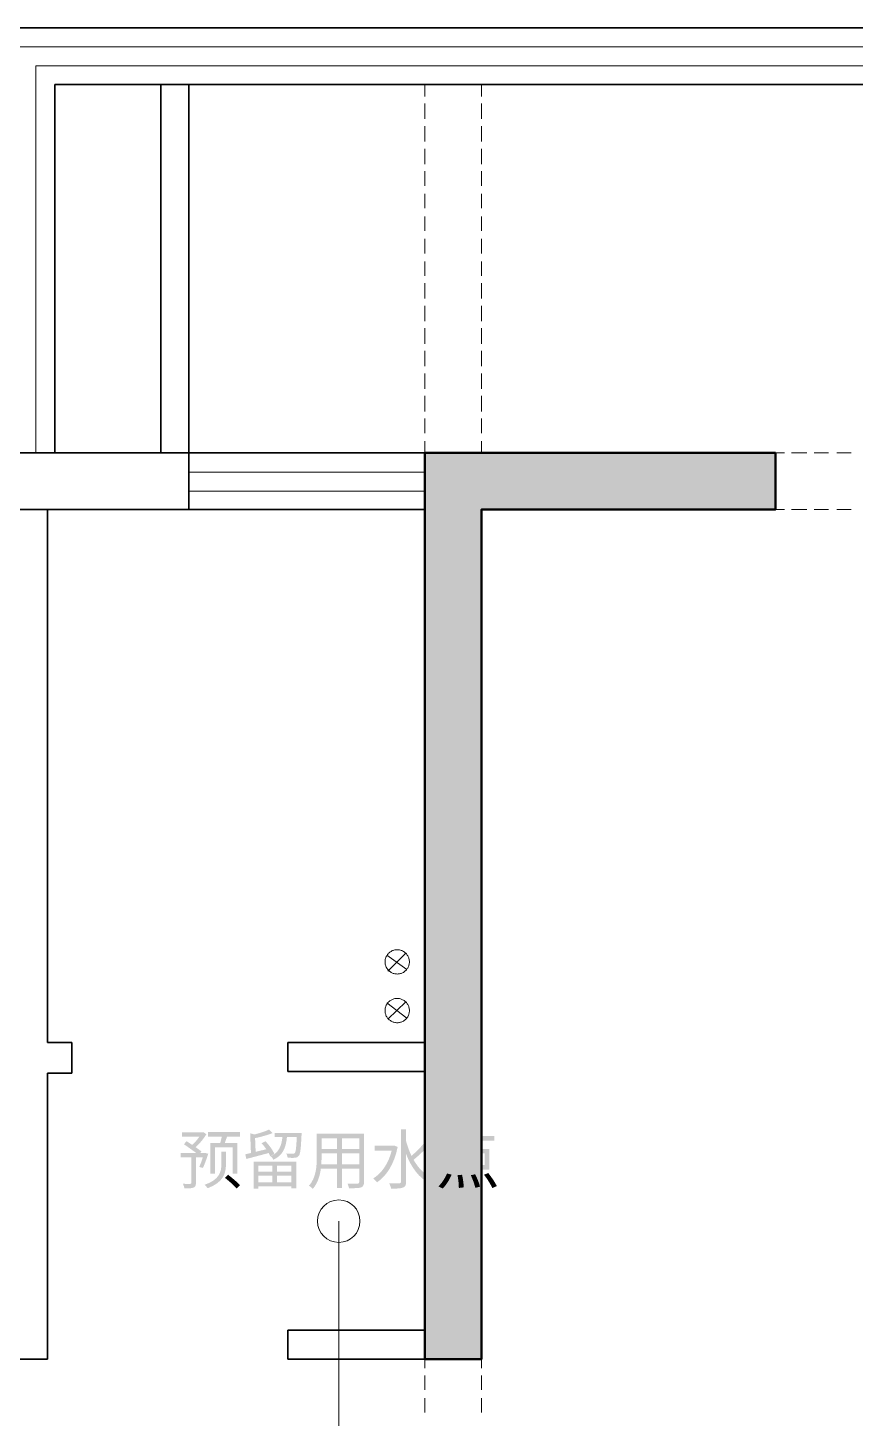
# Model space of a CAD drawing. Header units: millimetres. Extents: x -4600 to 229000, y -4300 to 19460.
# Drawn here: x 207248 to 210757, y 7580 to 13471 of the extents above; entities that cross this region are included whole.
import ezdxf

# ---------------------------------------------------------------- set-up
doc = ezdxf.new("R2010")
doc.units = ezdxf.units.MM
doc.header["$LTSCALE"] = 100
for name, color, linetype, lineweight in [('A-EX-BEAM', 8, 'Continuous', 13), ('A-EX-SERVICE', 6, 'Continuous', 13), ('A-EX-STRUCT', 7, 'Continuous', 50), ('A-EX-WALL', 7, 'Continuous', 35), ('A-EX-WINDOW', 4, 'Continuous', 18), ('A-TEXT', 7, 'Continuous', 18), ('R2-COLD', 5, 'Continuous', 18)]:
    doc.layers.add(name, color=color, linetype=linetype, lineweight=lineweight)

# ---------------------------------------------------------------- blocks, each defined once
blk = doc.blocks.new('SOURCE_PROPOSED')
at = {"layer": 'A-EX-STRUCT'}
blk.add_hatch(color=256, dxfattribs=at).paths.add_polyline_path([(8931.4, 9870), (10418.5, 9870), (10418.5, 9630), (9172.2, 9630), (9172.2, 6030), (8931.4, 6030)])
at = {"layer": 'A-EX-BEAM'}
for p, q in [((8931.4, 11380.3), (8931.4, 11430)), ((9172.2, 11380.3), (9172.2, 11430)), ((8931.4, 11284.7), (8931.4, 11349.7)), ((9172.2, 11284.7), (9172.2, 11349.7)), ((8931.4, 11189.1), (8931.4, 11254.1)), ((9172.2, 11189.1), (9172.2, 11254.1)), ((8931.4, 11093.5), (8931.4, 11158.5)), ((9172.2, 11093.5), (9172.2, 11158.5)), ((8931.4, 11001.8), (8931.4, 11062.9)), ((9172.2, 11001.8), (9172.2, 11062.9)), ((8931.4, 10906.2), (8931.4, 10967.4)), ((9172.2, 10906.2), (9172.2, 10967.4)), ((8931.4, 10810.6), (8931.4, 10871.8)), ((9172.2, 10810.6), (9172.2, 10871.8)), ((8931.4, 10715), (8931.4, 10776.2)), ((9172.2, 10715), (9172.2, 10776.2)), ((8931.4, 10619.4), (8931.4, 10680.6)), ((9172.2, 10619.4), (9172.2, 10680.6)), ((8931.4, 10523.8), (8931.4, 10588.8)), ((9172.2, 10523.8), (9172.2, 10588.8)), ((8931.4, 10428.2), (8931.4, 10493.2)), ((9172.2, 10428.2), (9172.2, 10493.2)), ((8931.4, 10332.6), (8931.4, 10397.6)), ((9172.2, 10332.6), (9172.2, 10397.6)), ((8931.4, 10237.1), (8931.4, 10302.1)), ((9172.2, 10237.1), (9172.2, 10302.1)), ((8931.4, 10141.5), (8931.4, 10206.5)), ((9172.2, 10141.5), (9172.2, 10206.5)), ((8931.4, 10045.9), (8931.4, 10110.9)), ((9172.2, 10045.9), (9172.2, 10110.9)), ((8931.4, 9954.1), (8931.4, 10015.3)), ((9172.2, 9954.1), (9172.2, 10015.3)), ((8931.4, 9870), (8931.4, 9919.7)), ((9172.2, 9870), (9172.2, 9919.7)), ((10418.5, 9870), (10456.8, 9870)), ((10487.3, 9870), (10552.3, 9870)), ((10582.9, 9870), (10644.1, 9870)), ((10678.5, 9870), (10739.7, 9870)), ((10418.5, 9630), (10456.8, 9630)), ((10487.3, 9630), (10552.3, 9630)), ((10582.9, 9630), (10644.1, 9630)), ((10678.5, 9630), (10739.7, 9630)), ((8931.4, 6030), (8931.4, 5991.7)), ((9172.2, 6030), (9172.2, 5991.7)), ((8931.4, 5961.1), (8931.4, 5899.9)), ((9172.2, 5961.1), (9172.2, 5899.9)), ((8931.4, 5865.5), (8931.4, 5804.2)), ((9172.2, 5865.5), (9172.2, 5804.2))]:
    blk.add_line(p, q, dxfattribs=at)
at = {"layer": 'A-EX-SERVICE'}
for p, q in [((8931.4, 11380.3), (8931.4, 11430)), ((9172.2, 11380.3), (9172.2, 11430)), ((8931.4, 11284.7), (8931.4, 11349.7)), ((9172.2, 11284.7), (9172.2, 11349.7)), ((8931.4, 11189.1), (8931.4, 11254.1)), ((9172.2, 11189.1), (9172.2, 11254.1)), ((8931.4, 11093.5), (8931.4, 11158.5)), ((9172.2, 11093.5), (9172.2, 11158.5)), ((8931.4, 11001.8), (8931.4, 11062.9)), ((9172.2, 11001.8), (9172.2, 11062.9)), ((8931.4, 10906.2), (8931.4, 10967.4)), ((9172.2, 10906.2), (9172.2, 10967.4)), ((8931.4, 10810.6), (8931.4, 10871.8)), ((9172.2, 10810.6), (9172.2, 10871.8)), ((8931.4, 10715), (8931.4, 10776.2)), ((9172.2, 10715), (9172.2, 10776.2)), ((8931.4, 10619.4), (8931.4, 10680.6)), ((9172.2, 10619.4), (9172.2, 10680.6)), ((8931.4, 10523.8), (8931.4, 10588.8)), ((9172.2, 10523.8), (9172.2, 10588.8)), ((8931.4, 10428.2), (8931.4, 10493.2)), ((9172.2, 10428.2), (9172.2, 10493.2)), ((8931.4, 10332.6), (8931.4, 10397.6)), ((9172.2, 10332.6), (9172.2, 10397.6)), ((8931.4, 10237.1), (8931.4, 10302.1)), ((9172.2, 10237.1), (9172.2, 10302.1)), ((8931.4, 10141.5), (8931.4, 10206.5)), ((9172.2, 10141.5), (9172.2, 10206.5)), ((8931.4, 10045.9), (8931.4, 10110.9)), ((9172.2, 10045.9), (9172.2, 10110.9)), ((8931.4, 9954.1), (8931.4, 10015.3)), ((9172.2, 9954.1), (9172.2, 10015.3)), ((8931.4, 9870), (8931.4, 9919.7)), ((9172.2, 9870), (9172.2, 9919.7)), ((10418.5, 9870), (10456.8, 9870)), ((10487.3, 9870), (10552.3, 9870)), ((10582.9, 9870), (10644.1, 9870)), ((10678.5, 9870), (10739.7, 9870)), ((10418.5, 9630), (10456.8, 9630)), ((10487.3, 9630), (10552.3, 9630)), ((10582.9, 9630), (10644.1, 9630)), ((10678.5, 9630), (10739.7, 9630)), ((8854.9, 7681), (8770.8, 7742.1)), ((8774.6, 7673.3), (8851.1, 7749.7)), ((8774.6, 7470.8), (8851.1, 7543.4)), ((8854.9, 7474.6), (8770.8, 7539.6)), ((8931.4, 6030), (8931.4, 5991.7)), ((9172.2, 6030), (9172.2, 5991.7)), ((8931.4, 5961.1), (8931.4, 5899.9)), ((9172.2, 5961.1), (9172.2, 5899.9)), ((8931.4, 5865.5), (8931.4, 5804.2)), ((9172.2, 5865.5), (9172.2, 5804.2))]:
    blk.add_line(p, q, dxfattribs=at)
for points in [[(8814.8, 7765), (8811.2, 7764.9), (8807.8, 7764.6), (8804.4, 7764), (8801.1, 7763.2), (8797.8, 7762.2), (8794.7, 7761), (8791.7, 7759.6), (8788.7, 7758), (8785.9, 7756.2), (8783.2, 7754.3), (8780.7, 7752.2), (8778.3, 7749.9), (8776, 7747.5), (8773.9, 7745), (8772, 7742.3), (8770.2, 7739.5), (8768.6, 7736.6), (8767.2, 7733.5), (8766, 7730.4), (8765, 7727.2), (8764.2, 7723.8), (8763.6, 7720.4), (8763.3, 7717), (8763.2, 7713.4)], [(8866.4, 7713.4), (8866.3, 7717), (8865.9, 7720.4), (8865.3, 7723.8), (8864.5, 7727.2), (8863.5, 7730.4), (8862.3, 7733.5), (8860.9, 7736.6), (8859.3, 7739.5), (8857.6, 7742.3), (8855.6, 7745), (8853.5, 7747.5), (8851.3, 7749.9), (8848.9, 7752.2), (8846.3, 7754.3), (8843.6, 7756.2), (8840.8, 7758), (8837.9, 7759.6), (8834.9, 7761), (8831.7, 7762.2), (8828.5, 7763.2), (8825.2, 7764), (8821.8, 7764.6), (8818.3, 7764.9), (8814.8, 7765)], [(8763.2, 7713.4), (8763.3, 7709.9), (8763.6, 7706.4), (8764.2, 7703), (8765, 7699.7), (8766, 7696.5), (8767.2, 7693.4), (8768.6, 7690.3), (8770.2, 7687.4), (8772, 7684.6), (8773.9, 7681.9), (8776, 7679.4), (8778.3, 7677), (8780.7, 7674.7), (8783.2, 7672.6), (8785.9, 7670.7), (8788.7, 7668.9), (8791.7, 7667.3), (8794.7, 7665.9), (8797.8, 7664.7), (8801.1, 7663.7), (8804.4, 7662.9), (8807.8, 7662.3), (8811.2, 7662), (8814.8, 7661.8)], [(8814.8, 7661.8), (8818.3, 7662), (8821.8, 7662.3), (8825.2, 7662.9), (8828.5, 7663.7), (8831.7, 7664.7), (8834.9, 7665.9), (8837.9, 7667.3), (8840.8, 7668.9), (8843.6, 7670.7), (8846.3, 7672.6), (8848.9, 7674.7), (8851.3, 7677), (8853.5, 7679.4), (8855.6, 7681.9), (8857.6, 7684.6), (8859.3, 7687.4), (8860.9, 7690.3), (8862.3, 7693.4), (8863.5, 7696.5), (8864.5, 7699.7), (8865.3, 7703), (8865.9, 7706.4), (8866.3, 7709.9), (8866.4, 7713.4)], [(8814.8, 7558.7), (8811.2, 7558.5), (8807.8, 7558.2), (8804.4, 7557.6), (8801.1, 7556.8), (8797.8, 7555.8), (8794.7, 7554.6), (8791.7, 7553.2), (8788.7, 7551.6), (8785.9, 7549.9), (8783.2, 7547.9), (8780.7, 7545.8), (8778.3, 7543.6), (8776, 7541.1), (8773.9, 7538.6), (8772, 7535.9), (8770.2, 7533.1), (8768.6, 7530.2), (8767.2, 7527.2), (8766, 7524), (8765, 7520.8), (8764.2, 7517.5), (8763.6, 7514.1), (8763.3, 7510.6), (8763.2, 7507.1)], [(8866.4, 7507.1), (8866.3, 7510.6), (8865.9, 7514.1), (8865.3, 7517.5), (8864.5, 7520.8), (8863.5, 7524), (8862.3, 7527.2), (8860.9, 7530.2), (8859.3, 7533.1), (8857.6, 7535.9), (8855.6, 7538.6), (8853.5, 7541.1), (8851.3, 7543.6), (8848.9, 7545.8), (8846.3, 7547.9), (8843.6, 7549.9), (8840.8, 7551.6), (8837.9, 7553.2), (8834.9, 7554.6), (8831.7, 7555.8), (8828.5, 7556.8), (8825.2, 7557.6), (8821.8, 7558.2), (8818.3, 7558.5), (8814.8, 7558.7)], [(8763.2, 7507.1), (8763.3, 7503.5), (8763.6, 7500.1), (8764.2, 7496.7), (8765, 7493.4), (8766, 7490.1), (8767.2, 7487), (8768.6, 7484), (8770.2, 7481), (8772, 7478.2), (8773.9, 7475.5), (8776, 7473), (8778.3, 7470.6), (8780.7, 7468.3), (8783.2, 7466.2), (8785.9, 7464.3), (8788.7, 7462.5), (8791.7, 7460.9), (8794.7, 7459.5), (8797.8, 7458.3), (8801.1, 7457.3), (8804.4, 7456.5), (8807.8, 7455.9), (8811.2, 7455.6), (8814.8, 7455.5)], [(8814.8, 7455.5), (8818.3, 7455.6), (8821.8, 7455.9), (8825.2, 7456.5), (8828.5, 7457.3), (8831.7, 7458.3), (8834.9, 7459.5), (8837.9, 7460.9), (8840.8, 7462.5), (8843.6, 7464.3), (8846.3, 7466.2), (8848.9, 7468.3), (8851.3, 7470.6), (8853.5, 7473), (8855.6, 7475.5), (8857.6, 7478.2), (8859.3, 7481), (8860.9, 7484), (8862.3, 7487), (8863.5, 7490.1), (8864.5, 7493.4), (8865.3, 7496.7), (8865.9, 7500.1), (8866.3, 7503.5), (8866.4, 7507.1)]]:
    blk.add_lwpolyline(points, dxfattribs=at)
at = {"layer": 'A-EX-STRUCT'}
blk.add_lwpolyline([(8931.4, 9870), (10418.5, 9870), (10418.5, 9630), (9172.2, 9630), (9172.2, 6030), (8931.4, 6030)], close=True, dxfattribs=at)
at = {"layer": 'A-EX-WALL'}
for p, q in [((14257, 11670.9), (7125.7, 11670.9)), ((14020, 11430), (7362.7, 11430)), ((7362.7, 11430), (7362.7, 9870)), ((7812.5, 9870), (7812.5, 11430)), ((7930.7, 9870), (7930.7, 11430)), ((10418.5, 9870), (6327, 9870)), ((7930.7, 9630), (7930.7, 9870)), ((8931.4, 9630), (8931.4, 9870)), ((10418.5, 9630), (10418.5, 9870)), ((7214, 9630), (8931.4, 9630)), ((7332.2, 9630), (7332.2, 7371.4)), ((8931.4, 9630), (8931.4, 7371.4)), ((9172.2, 9630), (10418.5, 9630)), ((9172.2, 9630), (9172.2, 6030)), ((7435.1, 7371.4), (7332.2, 7371.4)), ((7435.1, 7241.5), (7435.1, 7371.4)), ((8350.3, 7249.1), (8350.3, 7371.4)), ((8350.3, 7371.4), (8931.4, 7371.4)), ((8931.4, 7371.4), (8931.4, 7130.6)), ((8350.3, 7249.1), (8931.4, 7249.1)), ((7332.2, 7241.5), (7332.2, 6030)), ((7332.2, 7241.5), (7435.1, 7241.5)), ((8931.4, 7130.6), (8931.4, 6152.3)), ((8350.3, 6030), (8350.3, 6152.3)), ((8350.3, 6152.3), (8931.4, 6152.3)), ((8931.4, 6152.3), (8931.4, 6030)), ((7332.2, 6030), (7118, 6030)), ((9172.2, 6030), (8350.3, 6030))]:
    blk.add_line(p, q, dxfattribs=at)
at = {"layer": 'A-EX-WINDOW'}
for p, q in [((14176.8, 11590.6), (7206.3, 11590.6)), ((14100.3, 11510.3), (7282.6, 11510.3)), ((7282.6, 11510.3), (7282.6, 9870)), ((7930.7, 9788.7), (8931.4, 9788.7)), ((7930.7, 9707.4), (8931.4, 9707.4))]:
    blk.add_line(p, q, dxfattribs=at)
blk = doc.blocks.new('R2_WATER')
at = {"layer": 'A-TEXT'}
h = blk.add_hatch(color=256, dxfattribs=at)
edge = h.paths.add_edge_path()
edge.add_spline(control_points=[(7910.3, 6940.6), (7926.9, 6929.4), (7948.2, 6914.4), (7963.2, 6903)], knot_values=[0, 0, 0, 0, 1, 1, 1, 1], degree=3, periodic=0)
edge.add_line((7963.2, 6903), (7896.7, 6903))
edge.add_line((7896.7, 6903), (7896.7, 6884.7))
edge.add_line((7896.7, 6884.7), (7941.7, 6884.7))
edge.add_line((7941.7, 6884.7), (7941.7, 6777.4))
edge.add_spline(control_points=[(7941.7, 6777.4), (7941.7, 6773.9), (7940.6, 6773.1), (7936.5, 6772.8)], knot_values=[0, 0, 0, 0, 1, 1, 1, 1], degree=3, periodic=0)
edge.add_spline(control_points=[(7936.5, 6772.8), (7932.7, 6772.8), (7920.1, 6772.8), (7905.9, 6773.1)], knot_values=[0, 0, 0, 0, 1, 1, 1, 1], degree=3, periodic=0)
edge.add_spline(control_points=[(7905.9, 6773.1), (7908.9, 6767.3), (7911.7, 6759.2), (7912.5, 6753.4)], knot_values=[0, 0, 0, 0, 1, 1, 1, 1], degree=3, periodic=0)
edge.add_spline(control_points=[(7912.5, 6753.4), (7931.3, 6753.4), (7943.6, 6753.7), (7951.2, 6757), (7959.1, 6760.3), (7961.3, 6766), (7961.3, 6776.9)], knot_values=[0, 0, 0, 0, 1, 1, 1, 2, 2, 2, 2], degree=3, periodic=0)
edge.add_line((7961.3, 6776.9), (7961.3, 6884.7))
edge.add_line((7961.3, 6884.7), (7990.5, 6884.7))
edge.add_spline(control_points=[(7990.5, 6884.7), (7985.6, 6869.9), (7980.2, 6854.9), (7975.2, 6844.6)], knot_values=[0, 0, 0, 0, 1, 1, 1, 1], degree=3, periodic=0)
edge.add_line((7975.2, 6844.6), (7990.8, 6840.5))
edge.add_spline(control_points=[(7990.8, 6840.5), (7998.2, 6855.2), (8006.6, 6879.2), (8013.7, 6900.2)], knot_values=[0, 0, 0, 0, 1, 1, 1, 1], degree=3, periodic=0)
edge.add_line((8013.7, 6900.2), (8000.9, 6903.8))
edge.add_line((8000.9, 6903.8), (7997.9, 6903))
edge.add_line((7997.9, 6903), (7979.3, 6903))
edge.add_line((7979.3, 6903), (7984.8, 6910))
edge.add_spline(control_points=[(7984.8, 6910), (7978.5, 6915), (7969.8, 6921.5), (7960, 6928.1)], knot_values=[0, 0, 0, 0, 1, 1, 1, 1], degree=3, periodic=0)
edge.add_spline(control_points=[(7960, 6928.1), (7976.1, 6942.5), (7993.8, 6963.5), (8005.5, 6983.2)], knot_values=[0, 0, 0, 0, 1, 1, 1, 1], degree=3, periodic=0)
edge.add_line((8005.5, 6983.2), (7993, 6991.9))
edge.add_line((7993, 6991.9), (7989.4, 6990.8))
edge.add_line((7989.4, 6990.8), (7902.4, 6990.8))
edge.add_line((7902.4, 6990.8), (7902.4, 6972.5))
edge.add_line((7902.4, 6972.5), (7975.8, 6972.5))
edge.add_spline(control_points=[(7975.8, 6972.5), (7967.3, 6960.3), (7956.1, 6946.9), (7945.8, 6937.9)], knot_values=[0, 0, 0, 0, 1, 1, 1, 1], degree=3, periodic=0)
edge.add_line((7945.8, 6937.9), (7921.5, 6953.7))
edge.add_line((7921.5, 6953.7), (7910.3, 6940.6))
h = blk.add_hatch(color=256, dxfattribs=at)
edge = h.paths.add_edge_path()
edge.add_line((8022.7, 6946.1), (8022.7, 6816.2))
edge.add_line((8022.7, 6816.2), (8041.8, 6816.2))
edge.add_line((8041.8, 6816.2), (8041.8, 6927.2))
edge.add_line((8041.8, 6927.2), (8117.1, 6927.2))
edge.add_line((8117.1, 6927.2), (8117.1, 6816.7))
edge.add_line((8117.1, 6816.7), (8137, 6816.7))
edge.add_line((8137, 6816.7), (8137, 6946.1))
edge.add_line((8137, 6946.1), (8083.8, 6946.1))
edge.add_line((8083.8, 6946.1), (8093.4, 6973.3))
edge.add_line((8093.4, 6973.3), (8148, 6973.3))
edge.add_line((8148, 6973.3), (8148, 6991.9))
edge.add_line((8148, 6991.9), (8012.9, 6991.9))
edge.add_line((8012.9, 6991.9), (8012.9, 6973.3))
edge.add_line((8012.9, 6973.3), (8071, 6973.3))
edge.add_spline(control_points=[(8071, 6973.3), (8069.1, 6964.3), (8066.6, 6954.5), (8064.2, 6946.1)], knot_values=[0, 0, 0, 0, 1, 1, 1, 1], degree=3, periodic=0)
edge.add_line((8064.2, 6946.1), (8022.7, 6946.1))
edge = h.paths.add_edge_path(flags=0)
edge.add_line((8069.1, 6909.8), (8069.1, 6855.2))
edge.add_spline(control_points=[(8069.1, 6855.2), (8069.1, 6827.1), (8062.8, 6790.3), (7998.2, 6769)], knot_values=[0, 0, 0, 0, 1, 1, 1, 1], degree=3, periodic=0)
edge.add_spline(control_points=[(7998.2, 6769), (8002.8, 6765.2), (8008.3, 6758.3), (8010.7, 6754.2)], knot_values=[0, 0, 0, 0, 1, 1, 1, 1], degree=3, periodic=0)
edge.add_spline(control_points=[(8010.7, 6754.2), (8080, 6779.6), (8088.5, 6820.6), (8088.5, 6854.9)], knot_values=[0, 0, 0, 0, 1, 1, 1, 1], degree=3, periodic=0)
edge.add_line((8088.5, 6854.9), (8088.5, 6909.8))
edge.add_line((8088.5, 6909.8), (8069.1, 6909.8))
h = blk.add_hatch(color=256, dxfattribs=at)
edge = h.paths.add_edge_path()
edge.add_spline(control_points=[(8239.6, 6944.7), (8246.7, 6937.3), (8253.6, 6928.6), (8259.8, 6919.6)], knot_values=[0, 0, 0, 0, 1, 1, 1, 1], degree=3, periodic=0)
edge.add_line((8259.8, 6919.6), (8214.5, 6908.4))
edge.add_line((8214.5, 6908.4), (8212.1, 6966.5))
edge.add_spline(control_points=[(8212.1, 6966.5), (8237.5, 6972), (8265.6, 6979.6), (8286.3, 6988.1)], knot_values=[0, 0, 0, 0, 1, 1, 1, 1], degree=3, periodic=0)
edge.add_line((8286.3, 6988.1), (8271.8, 7003.1))
edge.add_spline(control_points=[(8271.8, 7003.1), (8257.1, 6995.7), (8232.3, 6987.8), (8209.1, 6982.1)], knot_values=[0, 0, 0, 0, 1, 1, 1, 1], degree=3, periodic=0)
edge.add_line((8209.1, 6982.1), (8191.3, 6987.3))
edge.add_line((8191.3, 6987.3), (8194.6, 6903.5))
edge.add_line((8194.6, 6903.5), (8170.3, 6898))
edge.add_line((8170.3, 6898), (8175.5, 6878.4))
edge.add_line((8175.5, 6878.4), (8269.6, 6903.5))
edge.add_spline(control_points=[(8269.6, 6903.5), (8272.4, 6898.6), (8274.6, 6893.9), (8275.9, 6889.9)], knot_values=[0, 0, 0, 0, 1, 1, 1, 1], degree=3, periodic=0)
edge.add_line((8275.9, 6889.9), (8293.9, 6899.4))
edge.add_spline(control_points=[(8293.9, 6899.4), (8287.7, 6915.2), (8271.6, 6937.3), (8256.3, 6953.2)], knot_values=[0, 0, 0, 0, 1, 1, 1, 1], degree=3, periodic=0)
edge.add_line((8256.3, 6953.2), (8239.6, 6944.7))
h = blk.add_hatch(color=256, dxfattribs=at)
edge = h.paths.add_edge_path()
edge.add_line((8295.8, 6988.9), (8295.8, 6971.4))
edge.add_line((8295.8, 6971.4), (8328, 6971.4))
edge.add_spline(control_points=[(8328, 6971.4), (8324.2, 6934.3), (8314.1, 6905.7), (8277.8, 6889.9)], knot_values=[0, 0, 0, 0, 1, 1, 1, 1], degree=3, periodic=0)
edge.add_spline(control_points=[(8277.8, 6889.9), (8282.2, 6886.6), (8287.7, 6879.8), (8290.1, 6875.1)], knot_values=[0, 0, 0, 0, 1, 1, 1, 1], degree=3, periodic=0)
edge.add_spline(control_points=[(8290.1, 6875.1), (8331, 6894.2), (8342.8, 6927.5), (8347.4, 6971.4)], knot_values=[0, 0, 0, 0, 1, 1, 1, 1], degree=3, periodic=0)
edge.add_line((8347.4, 6971.4), (8388.9, 6971.4))
edge.add_spline(control_points=[(8388.9, 6971.4), (8387, 6925.3), (8384.5, 6907.9), (8380.2, 6903.2)], knot_values=[0, 0, 0, 0, 1, 1, 1, 1], degree=3, periodic=0)
edge.add_spline(control_points=[(8380.2, 6903.2), (8378.2, 6900.8), (8375.8, 6900.2), (8371.7, 6900.5)], knot_values=[0, 0, 0, 0, 1, 1, 1, 1], degree=3, periodic=0)
edge.add_spline(control_points=[(8371.7, 6900.5), (8367.3, 6900.5), (8356.4, 6900.5), (8344.4, 6901.6)], knot_values=[0, 0, 0, 0, 1, 1, 1, 1], degree=3, periodic=0)
edge.add_spline(control_points=[(8344.4, 6901.6), (8347.4, 6896.7), (8349.6, 6889.3), (8349.9, 6883.6)], knot_values=[0, 0, 0, 0, 1, 1, 1, 1], degree=3, periodic=0)
edge.add_spline(control_points=[(8349.9, 6883.6), (8362.1, 6883), (8374.2, 6882.8), (8380.7, 6883.3)], knot_values=[0, 0, 0, 0, 1, 1, 1, 1], degree=3, periodic=0)
edge.add_spline(control_points=[(8380.7, 6883.3), (8388.1, 6884.1), (8392.7, 6886), (8397.3, 6891.2)], knot_values=[0, 0, 0, 0, 1, 1, 1, 1], degree=3, periodic=0)
edge.add_spline(control_points=[(8397.3, 6891.2), (8403.9, 6898.9), (8406.3, 6920.7), (8409.1, 6980.2)], knot_values=[0, 0, 0, 0, 1, 1, 1, 1], degree=3, periodic=0)
edge.add_spline(control_points=[(8409.1, 6980.2), (8409.3, 6982.9), (8409.3, 6988.9), (8409.3, 6988.9)], knot_values=[0, 0, 0, 0, 1, 1, 1, 1], degree=3, periodic=0)
edge.add_line((8409.3, 6988.9), (8295.8, 6988.9))
h = blk.add_hatch(color=256, dxfattribs=at)
edge = h.paths.add_edge_path()
edge.add_line((8473.7, 6984.8), (8473.7, 6885.8))
edge.add_spline(control_points=[(8473.7, 6885.8), (8473.7, 6847.3), (8471, 6799), (8440.7, 6764.9)], knot_values=[0, 0, 0, 0, 1, 1, 1, 1], degree=3, periodic=0)
edge.add_spline(control_points=[(8440.7, 6764.9), (8445.4, 6762.4), (8453.6, 6755.6), (8456.6, 6751.5)], knot_values=[0, 0, 0, 0, 1, 1, 1, 1], degree=3, periodic=0)
edge.add_spline(control_points=[(8456.6, 6751.5), (8477.6, 6774.7), (8486.8, 6806.1), (8490.9, 6836.7)], knot_values=[0, 0, 0, 0, 1, 1, 1, 1], degree=3, periodic=0)
edge.add_line((8490.9, 6836.7), (8559.4, 6836.7))
edge.add_line((8559.4, 6836.7), (8559.4, 6755.3))
edge.add_line((8559.4, 6755.3), (8580.2, 6755.3))
edge.add_line((8580.2, 6755.3), (8580.2, 6836.7))
edge.add_line((8580.2, 6836.7), (8653.8, 6836.7))
edge.add_line((8653.8, 6836.7), (8653.8, 6780.7))
edge.add_spline(control_points=[(8653.8, 6780.7), (8653.8, 6775.8), (8651.9, 6774.2), (8646.5, 6773.9), (8641.3, 6773.6), (8622.7, 6773.3), (8603.6, 6774.2)], knot_values=[0, 0, 0, 0, 1, 1, 1, 2, 2, 2, 2], degree=3, periodic=0)
edge.add_spline(control_points=[(8603.6, 6774.2), (8606.3, 6768.7), (8609.6, 6759.7), (8610.7, 6754.5)], knot_values=[0, 0, 0, 0, 1, 1, 1, 1], degree=3, periodic=0)
edge.add_spline(control_points=[(8610.7, 6754.5), (8636.4, 6754.2), (8652.2, 6754.5), (8661.5, 6757.8), (8670.7, 6761.1), (8674, 6767.3), (8674, 6780.7)], knot_values=[0, 0, 0, 0, 1, 1, 1, 2, 2, 2, 2], degree=3, periodic=0)
edge.add_line((8674, 6780.7), (8674, 6984.8))
edge.add_line((8674, 6984.8), (8473.7, 6984.8))
h.paths.add_polyline_path([(8653.8, 6901.9), (8653.8, 6856), (8580.2, 6856), (8580.2, 6901.9), (8653.8, 6901.9)], flags=0)
h.paths.add_polyline_path([(8653.8, 6965.2), (8653.8, 6921.2), (8580.2, 6921.2), (8580.2, 6965.2), (8653.8, 6965.2)], flags=0)
edge = h.paths.add_edge_path(flags=0)
edge.add_line((8493.9, 6901.9), (8559.4, 6901.9))
edge.add_line((8559.4, 6901.9), (8559.4, 6856))
edge.add_line((8559.4, 6856), (8492.8, 6856))
edge.add_spline(control_points=[(8492.8, 6856), (8493.7, 6866.4), (8493.9, 6876.5), (8493.9, 6885.8)], knot_values=[0, 0, 0, 0, 1, 1, 1, 1], degree=3, periodic=0)
edge.add_line((8493.9, 6885.8), (8493.9, 6901.9))
h.paths.add_polyline_path([(8493.9, 6965.2), (8559.4, 6965.2), (8559.4, 6921.2), (8493.9, 6921.2), (8493.9, 6965.2)], flags=0)
h = blk.add_hatch(color=256, dxfattribs=at)
edge = h.paths.add_edge_path()
edge.add_spline(control_points=[(8940.3, 6959.7), (8924.2, 6937.9), (8897.8, 6910.6), (8875.4, 6891.5)], knot_values=[0, 0, 0, 0, 1, 1, 1, 1], degree=3, periodic=0)
edge.add_spline(control_points=[(8875.4, 6891.5), (8866.1, 6910.9), (8858.5, 6931.9), (8852.5, 6953.4)], knot_values=[0, 0, 0, 0, 1, 1, 1, 1], degree=3, periodic=0)
edge.add_line((8852.5, 6953.4), (8852.5, 7003.4))
edge.add_line((8852.5, 7003.4), (8830.9, 7003.4))
edge.add_line((8830.9, 7003.4), (8830.9, 6781.8))
edge.add_spline(control_points=[(8830.9, 6781.8), (8830.9, 6776.6), (8829, 6775), (8823.5, 6774.7), (8818.1, 6774.4), (8800.6, 6774.4), (8780.7, 6775)], knot_values=[0, 0, 0, 0, 1, 1, 1, 2, 2, 2, 2], degree=3, periodic=0)
edge.add_spline(control_points=[(8780.7, 6775), (8784, 6769), (8788.1, 6758.6), (8789.2, 6752.6)], knot_values=[0, 0, 0, 0, 1, 1, 1, 1], degree=3, periodic=0)
edge.add_spline(control_points=[(8789.2, 6752.6), (8814.5, 6752.6), (8830.1, 6753.4), (8839.4, 6757)], knot_values=[0, 0, 0, 0, 1, 1, 1, 1], degree=3, periodic=0)
edge.add_spline(control_points=[(8839.4, 6757), (8848.6, 6760.8), (8852.5, 6767.3), (8852.5, 6781.8)], knot_values=[0, 0, 0, 0, 1, 1, 1, 1], degree=3, periodic=0)
edge.add_line((8852.5, 6781.8), (8852.5, 6899.4))
edge.add_spline(control_points=[(8852.5, 6899.4), (8874.3, 6843.2), (8907, 6797.1), (8954.2, 6773.9)], knot_values=[0, 0, 0, 0, 1, 1, 1, 1], degree=3, periodic=0)
edge.add_spline(control_points=[(8954.2, 6773.9), (8958.1, 6779.9), (8964.9, 6788.4), (8970.1, 6792.4)], knot_values=[0, 0, 0, 0, 1, 1, 1, 1], degree=3, periodic=0)
edge.add_spline(control_points=[(8970.1, 6792.4), (8933.8, 6808.3), (8905.4, 6838), (8884.1, 6874.8)], knot_values=[0, 0, 0, 0, 1, 1, 1, 1], degree=3, periodic=0)
edge.add_spline(control_points=[(8884.1, 6874.8), (8907.8, 6893.7), (8937.3, 6922.3), (8959.1, 6946.3)], knot_values=[0, 0, 0, 0, 1, 1, 1, 1], degree=3, periodic=0)
edge.add_line((8959.1, 6946.3), (8940.3, 6959.7))
h = blk.add_hatch(color=256, dxfattribs=at)
h.paths.add_polyline_path([(9023, 6921), (9023, 6833.6), (9205.5, 6833.6), (9205.5, 6921), (9122.3, 6921), (9122.3, 6955.6), (9226, 6955.6), (9226, 6975), (9122.3, 6975), (9122.3, 7003.9), (9101.8, 7003.9), (9101.8, 6921), (9023, 6921)])
h.paths.add_polyline_path([(9042.4, 6901.6), (9185.1, 6901.6), (9185.1, 6852.7), (9042.4, 6852.7), (9042.4, 6901.6)], flags=0)
h = blk.add_hatch(color=256, dxfattribs=at)
edge = h.paths.add_edge_path()
edge.add_line((8719.9, 6934.1), (8719.9, 6913.3))
edge.add_line((8719.9, 6913.3), (8791.3, 6913.3))
edge.add_spline(control_points=[(8791.3, 6913.3), (8777.7, 6858.8), (8748.8, 6817.8), (8712.8, 6795.5)], knot_values=[0, 0, 0, 0, 1, 1, 1, 1], degree=3, periodic=0)
edge.add_spline(control_points=[(8712.8, 6795.5), (8717.9, 6792.4), (8725.9, 6784.3), (8729.4, 6779.4)], knot_values=[0, 0, 0, 0, 1, 1, 1, 1], degree=3, periodic=0)
edge.add_spline(control_points=[(8729.4, 6779.4), (8769.5, 6806.4), (8802.8, 6857.7), (8816.7, 6929.4)], knot_values=[0, 0, 0, 0, 1, 1, 1, 1], degree=3, periodic=0)
edge.add_line((8816.7, 6929.4), (8802.8, 6934.9))
edge.add_line((8802.8, 6934.9), (8799, 6934.1))
edge.add_line((8799, 6934.1), (8719.9, 6934.1))
h = blk.add_hatch(color=256, dxfattribs=at)
h.paths.add_polyline_path([(8206.3, 6867.5), (8206.3, 6752.9), (8226, 6752.9), (8226, 6763), (8366.5, 6763), (8366.5, 6754), (8387, 6754), (8387, 6867.5), (8206.3, 6867.5)])
h.paths.add_polyline_path([(8366.5, 6807.7), (8366.5, 6779.9), (8304.8, 6779.9), (8304.8, 6807.7), (8366.5, 6807.7)], flags=0)
h.paths.add_polyline_path([(8366.5, 6823.8), (8304.8, 6823.8), (8304.8, 6850.6), (8366.5, 6850.6), (8366.5, 6823.8)], flags=0)
h.paths.add_polyline_path([(8226, 6807.7), (8285.2, 6807.7), (8285.2, 6779.9), (8226, 6779.9), (8226, 6807.7)], flags=0)
h.paths.add_polyline_path([(8226, 6823.8), (8226, 6850.6), (8285.2, 6850.6), (8285.2, 6823.8), (8226, 6823.8)], flags=0)
h = blk.add_hatch(color=256, dxfattribs=at)
edge = h.paths.add_edge_path()
edge.add_spline(control_points=[(8084.1, 6798.7), (8101.3, 6785.1), (8123.4, 6765.4), (8134, 6753.2)], knot_values=[0, 0, 0, 0, 1, 1, 1, 1], degree=3, periodic=0)
edge.add_line((8134, 6753.2), (8148.2, 6767.6))
edge.add_spline(control_points=[(8148.2, 6767.6), (8137.3, 6779.4), (8114.7, 6798.2), (8097.8, 6811.3)], knot_values=[0, 0, 0, 0, 1, 1, 1, 1], degree=3, periodic=0)
edge.add_line((8097.8, 6811.3), (8084.1, 6798.7))
h = blk.add_hatch(color=256, dxfattribs=at)
edge = h.paths.add_edge_path()
edge.add_spline(control_points=[(9026, 6817), (9017.5, 6796.8), (9003.6, 6774.7), (8989.2, 6762.2)], knot_values=[0, 0, 0, 0, 1, 1, 1, 1], degree=3, periodic=0)
edge.add_line((8989.2, 6762.2), (9007.7, 6753.2))
edge.add_spline(control_points=[(9007.7, 6753.2), (9022.7, 6767.6), (9036.6, 6790.5), (9045.4, 6811.8)], knot_values=[0, 0, 0, 0, 1, 1, 1, 1], degree=3, periodic=0)
edge.add_line((9045.4, 6811.8), (9026, 6817))
h = blk.add_hatch(color=256, dxfattribs=at)
edge = h.paths.add_edge_path()
edge.add_spline(control_points=[(9070.5, 6809.6), (9074, 6791.9), (9076.2, 6769), (9076.2, 6755.3)], knot_values=[0, 0, 0, 0, 1, 1, 1, 1], degree=3, periodic=0)
edge.add_line((9076.2, 6755.3), (9096.9, 6758.1))
edge.add_spline(control_points=[(9096.9, 6758.1), (9096.7, 6771.2), (9093.9, 6793.8), (9089.8, 6811.3)], knot_values=[0, 0, 0, 0, 1, 1, 1, 1], degree=3, periodic=0)
edge.add_line((9089.8, 6811.3), (9070.5, 6809.6))
h = blk.add_hatch(color=256, dxfattribs=at)
edge = h.paths.add_edge_path()
edge.add_spline(control_points=[(9126.9, 6809.4), (9134.9, 6792.4), (9143, 6769.5), (9146, 6755.9)], knot_values=[0, 0, 0, 0, 1, 1, 1, 1], degree=3, periodic=0)
edge.add_line((9146, 6755.9), (9166, 6761.1))
edge.add_spline(control_points=[(9166, 6761.1), (9162.7, 6774.7), (9154, 6796.8), (9145.5, 6813.5)], knot_values=[0, 0, 0, 0, 1, 1, 1, 1], degree=3, periodic=0)
edge.add_line((9145.5, 6813.5), (9126.9, 6809.4))
h = blk.add_hatch(color=256, dxfattribs=at)
edge = h.paths.add_edge_path()
edge.add_spline(control_points=[(9182.6, 6811.5), (9196.3, 6794.4), (9211.5, 6770.1), (9217.8, 6755.1)], knot_values=[0, 0, 0, 0, 1, 1, 1, 1], degree=3, periodic=0)
edge.add_line((9217.8, 6755.1), (9237.2, 6763.3))
edge.add_spline(control_points=[(9237.2, 6763.3), (9230.4, 6778.3), (9214.5, 6801.5), (9200.9, 6818.6)], knot_values=[0, 0, 0, 0, 1, 1, 1, 1], degree=3, periodic=0)
edge.add_line((9200.9, 6818.6), (9182.6, 6811.5))
at = {"layer": 'R2-COLD'}
blk.add_lwpolyline([(8566.9, 6614.7), (8566.9, 5499.4), (9682, 5499.4)], dxfattribs=at)
blk.add_circle((8566.9, 6614.7), 90, dxfattribs=at)
blk = doc.blocks.new('A06_SHEET')
for name in ['SOURCE_PROPOSED', 'R2_WATER']:
    blk.add_blockref(name, (0, 1800))

msp = doc.modelspace()

# ---------------------------------------------------------------- block references
msp.add_blockref('A06_SHEET', (200000, 0))

doc.saveas('drawing.dxf')
